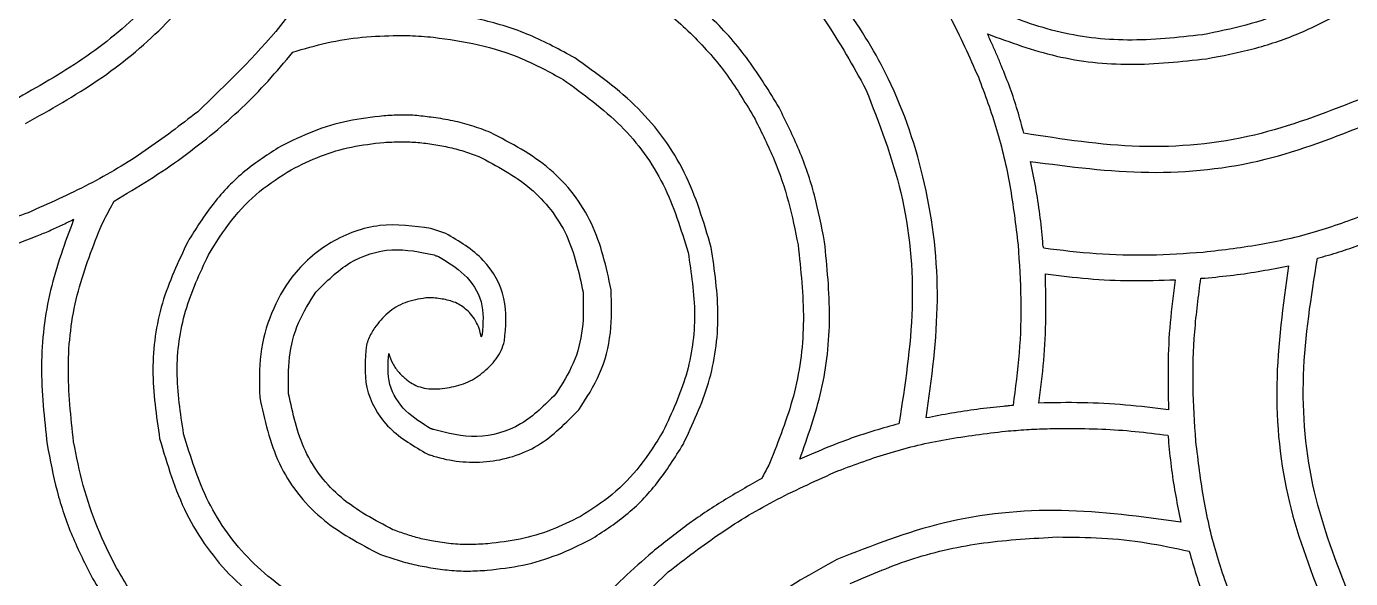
# Model space of a CAD drawing. Extents: x 0 to 371, y 0 to 260.
# Drawn here: x 301.25 to 343.61, y 208.47 to 226.11 of the extents above; entities that cross this region are included whole.
import ezdxf

# ---------------------------------------------------------------- set-up
doc = ezdxf.new("R2010")
doc.units = 0
doc.layers.add('Layer_1', color=7, linetype='CONTINUOUS')

msp = doc.modelspace()

# ---------------------------------------------------------------- linework, layer by layer
at = {"layer": 'Layer_1', "color": 7}
for points in [[(313.133842, 225.828282)], [(302.762916, 219.948021)], [(333.851457, 218.201874)], [(341.629784, 218.466457)], [(334.568716, 213.265225)], [(334.231796, 209.793085)]]:
    msp.add_lwpolyline(points, close=True, dxfattribs=at)
for points in [[(314.669166, 219.498435), (314.192704, 219.657082)], [(338.825307, 218.069582), (338.957598, 218.069582)], [(314.272291, 217.434479), (314.03406, 217.434479)], [(314.192704, 214.524062), (314.404583, 214.524062)]]:
    msp.add_lwpolyline(points, dxfattribs=at)
for points, knots in [([(313.108019, 233.600417), (312.625987, 232.239917), (311.69286, 229.606228), (309.557331, 226.087252), (307.655116, 224.26987), (306.731666, 223.387604)], [0, 0, 0, 0, 4.325799, 8.373985, 12.193381, 12.193381, 12.193381, 12.193381]), ([(330.041352, 213.598021), (330.212771, 214.850936), (330.554007, 217.345045), (330.125914, 221.052889), (329.05342, 224.240229), (327.493831, 226.781628), (325.815585, 228.859867), (324.466878, 229.994435), (323.797291, 230.557709)], [0, 0, 0, 0, 3.7816, 7.527821, 11.082406, 13.779212, 16.436118, 19.055731, 19.055731, 19.055731, 19.055731]), ([(346.683749, 230.504999), (346.326274, 230.066431), (345.61654, 229.195696), (344.32887, 228.102589), (342.99173, 227.235187), (341.625676, 226.58986), (340.275762, 226.12741), (339.34429, 225.941429), (338.878541, 225.848435)], [0, 0, 0, 0, 1.694337, 3.363945, 5.041935, 6.462936, 7.88643, 9.310003, 9.310003, 9.310003, 9.310003]), ([(323.320829, 229.923122), (323.961962, 229.385857), (325.251484, 228.305248), (326.873431, 226.334913), (327.696444, 224.848581), (328.109682, 224.102288)], [0, 0, 0, 0, 2.506225, 5.040814, 7.596815, 7.596815, 7.596815, 7.596815]), ([(328.480204, 229.923122), (328.905761, 229.370361), (329.76026, 228.26044), (330.840909, 226.439489), (331.417823, 225.148369), (331.707909, 224.499163)], [0, 0, 0, 0, 2.091605, 4.199856, 6.332056, 6.332056, 6.332056, 6.332056]), ([(314.219057, 229.499376), (315.067834, 229.394059), (316.757299, 229.184429), (319.156654, 228.300007), (321.102451, 227.144187), (322.58883, 225.855694), (323.70972, 224.590475), (324.279444, 223.629577), (324.564159, 223.149376)], [0, 0, 0, 0, 2.558851, 5.093313, 7.607168, 9.305846, 10.979137, 12.650708, 12.650708, 12.650708, 12.650708]), ([(306.678432, 228.546979), (306.141307, 227.90749), (305.060828, 226.621095), (303.085405, 225.007574), (301.603225, 224.176303), (300.857599, 223.758124)], [0, 0, 0, 0, 2.50184, 5.032695, 7.594725, 7.594725, 7.594725, 7.594725]), ([(301.228121, 223.017084), (302.015663, 223.456064), (303.578968, 224.327458), (305.6508, 226.025691), (306.780407, 227.37558), (307.33989, 228.044167)], [0, 0, 0, 0, 2.70185, 5.363292, 7.975068, 7.975068, 7.975068, 7.975068]), ([(325.331557, 223.519896), (325.020251, 224.032485), (324.398758, 225.055823), (323.205553, 226.418378), (322.278915, 227.183469), (321.812916, 227.568227)], [0, 0, 0, 0, 1.796933, 3.587416, 5.398731, 5.398731, 5.398731, 5.398731]), ([(338.878541, 225.848435), (338.080332, 225.76125), (336.515171, 225.590294), (334.176653, 225.865928), (332.754601, 226.420785), (332.052079, 226.694896)], [0, 0, 0, 0, 2.404861, 4.715548, 6.971613, 6.971613, 6.971613, 6.971613]), ([(318.79656, 225.107396), (318.324064, 225.365131), (317.377969, 225.881204), (315.823825, 226.366823), (314.754502, 226.514841), (314.219057, 226.588959)], [0, 0, 0, 0, 1.611897, 3.227553, 4.847955, 4.847955, 4.847955, 4.847955]), ([(339.010832, 225.08104), (339.509192, 225.176148), (340.50345, 225.365895), (341.947979, 225.847949), (342.847354, 226.306874), (343.296871, 226.536249)], [0, 0, 0, 0, 1.521204, 3.034896, 4.547432, 4.547432, 4.547432, 4.547432]), ([(309.774374, 225.292913), (310.136828, 225.400127), (310.8638, 225.615166), (311.992542, 225.792642), (312.753138, 225.816393), (313.133842, 225.828282)], [0, 0, 0, 0, 1.133157, 2.272774, 3.414828, 3.414828, 3.414828, 3.414828]), ([(313.133842, 225.828282), (313.260727, 225.826966), (313.514367, 225.824335), (313.894163, 225.804585), (314.146327, 225.780757), (314.272291, 225.768854)], [0, 0, 0, 0, 0.380653, 0.760913, 1.140463, 1.140463, 1.140463, 1.140463]), ([(332.448954, 224.842812), (332.403026, 224.957795), (332.310602, 225.189184), (332.157403, 225.531845), (332.052162, 225.760232), (331.999374, 225.87479)], [0, 0, 0, 0, 0.371412, 0.747419, 1.125837, 1.125837, 1.125837, 1.125837]), ([(331.999374, 225.87479), (332.72644, 225.60951), (334.196813, 225.073024), (336.592903, 224.817985), (338.194739, 224.992254), (339.010832, 225.08104)], [0, 0, 0, 0, 2.315932, 4.683594, 7.142714, 7.142714, 7.142714, 7.142714]), ([(314.272291, 225.768854), (314.755423, 225.703585), (315.723051, 225.572864), (317.130289, 225.121121), (317.993188, 224.653934), (318.426038, 224.419582)], [0, 0, 0, 0, 1.460967, 2.926054, 4.400678, 4.400678, 4.400678, 4.400678]), ([(307.260833, 222.726146), (307.558298, 222.983005), (308.159044, 223.501744), (308.996605, 224.362725), (309.513985, 224.981496), (309.774374, 225.292913)], [0, 0, 0, 0, 1.178672, 2.380383, 3.597987, 3.597987, 3.597987, 3.597987]), ([(323.162185, 219.048334), (322.920116, 219.865452), (322.437777, 221.493616), (320.897761, 223.610291), (319.503048, 224.604023), (318.79656, 225.107396)], [0, 0, 0, 0, 2.544261, 5.069616, 7.661989, 7.661989, 7.661989, 7.661989]), ([(333.163117, 222.69979), (333.098017, 222.944499), (332.968383, 223.431784), (332.730205, 224.147505), (332.542516, 224.611509), (332.448954, 224.842812)], [0, 0, 0, 0, 0.759559, 1.512497, 2.260911, 2.260911, 2.260911, 2.260911]), ([(318.426038, 224.419582), (319.067767, 223.955911), (320.335177, 223.040164), (321.741372, 221.112751), (322.194228, 219.631765), (322.42114, 218.889687)], [0, 0, 0, 0, 2.366487, 4.673791, 6.990992, 6.990992, 6.990992, 6.990992]), ([(328.109682, 224.102288), (328.532466, 223.016633), (329.404334, 220.777791), (329.739195, 217.095642), (329.358909, 214.643788), (329.168015, 213.413019)], [0, 0, 0, 0, 3.483767, 7.18423, 10.91404, 10.91404, 10.91404, 10.91404]), ([(331.707909, 224.499163), (331.91368, 223.944683), (332.333192, 222.814241), (332.751859, 221.010514), (332.901631, 219.764346), (332.978121, 219.127916)], [0, 0, 0, 0, 1.773057, 3.614801, 5.537177, 5.537177, 5.537177, 5.537177]), ([(343.85239, 223.758124), (342.762786, 223.335439), (340.521316, 222.465915), (336.839998, 222.128113), (334.391973, 222.508729), (333.163117, 222.69979)], [0, 0, 0, 0, 3.49491, 7.189524, 10.913492, 10.913492, 10.913492, 10.913492]), ([(306.731666, 223.387604), (306.180823, 222.962192), (305.074828, 222.10804), (303.256102, 221.022576), (301.961203, 220.449239), (301.307708, 220.159894)], [0, 0, 0, 0, 2.086879, 4.19008, 6.332929, 6.332929, 6.332929, 6.332929]), ([(312.684791, 223.255312), (312.300929, 223.211589), (311.534788, 223.124324), (310.419271, 222.78723), (309.725735, 222.447263), (309.377499, 222.27656)], [0, 0, 0, 0, 1.157449, 2.310129, 3.4726, 3.4726, 3.4726, 3.4726]), ([(314.272291, 223.202602), (314.096187, 223.225446), (313.745008, 223.271001), (313.21354, 223.292614), (312.86108, 223.267749), (312.684791, 223.255312)], [0, 0, 0, 0, 0.532637, 1.062163, 1.592043, 1.592043, 1.592043, 1.592043]), ([(326.786765, 219.233852), (326.690003, 219.732405), (326.496915, 220.727263), (326.00501, 222.167124), (325.555641, 223.069777), (325.331557, 223.519896)], [0, 0, 0, 0, 1.522447, 3.038028, 4.545521, 4.545521, 4.545521, 4.545521]), ([(316.097493, 222.726146), (315.901765, 222.800248), (315.50995, 222.94859), (314.898331, 223.10803), (314.481655, 223.170975), (314.272291, 223.202602)], [0, 0, 0, 0, 0.627584, 1.256319, 1.891281, 1.891281, 1.891281, 1.891281]), ([(324.564159, 223.149376), (324.777296, 222.721988), (325.201533, 221.871297), (325.660001, 220.518664), (325.846877, 219.591483), (325.94031, 219.127916)], [0, 0, 0, 0, 1.431692, 2.849702, 4.267567, 4.267567, 4.267567, 4.267567]), ([(333.374996, 221.800104), (334.632279, 221.633591), (337.129716, 221.302835), (340.858947, 221.690005), (343.123653, 222.583428), (344.222912, 223.017084)], [0, 0, 0, 0, 3.798617, 7.545486, 11.079561, 11.079561, 11.079561, 11.079561]), ([(304.058951, 220.530414), (304.433744, 220.75402), (305.179305, 221.198832), (306.255544, 221.922613), (306.926866, 222.459204), (307.260833, 222.726146)], [0, 0, 0, 0, 1.309253, 2.604451, 3.886635, 3.886635, 3.886635, 3.886635]), ([(309.72114, 221.535521), (310.032147, 221.688699), (310.650912, 221.993455), (311.651963, 222.289305), (312.338779, 222.368802), (312.684791, 222.408852)], [0, 0, 0, 0, 1.038913, 2.066971, 3.11074, 3.11074, 3.11074, 3.11074]), ([(312.684791, 222.408852), (312.858471, 222.415774), (313.201875, 222.429459), (313.715203, 222.419749), (314.051437, 222.376958), (314.219057, 222.355626)], [0, 0, 0, 0, 0.521478, 1.031082, 1.537678, 1.537678, 1.537678, 1.537678]), ([(319.960833, 217.699062), (319.802387, 218.423575), (319.487086, 219.86533), (318.079522, 221.689985), (316.763406, 222.378021), (316.097493, 222.726146)], [0, 0, 0, 0, 2.206895, 4.391642, 6.629176, 6.629176, 6.629176, 6.629176]), ([(309.377499, 222.27656), (308.989117, 222.027765), (308.198497, 221.521299), (307.194304, 220.478147), (306.677292, 219.653864), (306.413849, 219.233852)], [0, 0, 0, 0, 1.380481, 2.810206, 4.295602, 4.295602, 4.295602, 4.295602]), ([(314.219057, 222.355626), (314.39303, 222.325806), (314.73788, 222.266696), (315.242686, 222.13448), (315.566595, 222.017074), (315.727499, 221.958751)], [0, 0, 0, 0, 0.529395, 1.049366, 1.562642, 1.562642, 1.562642, 1.562642]), ([(315.727499, 221.958751), (316.303584, 221.655824), (317.440452, 221.058018), (318.663023, 219.487792), (318.92825, 218.243472), (319.061143, 217.619997)], [0, 0, 0, 0, 1.939237, 3.826963, 5.722685, 5.722685, 5.722685, 5.722685]), ([(333.771871, 219.233852), (333.741901, 219.524498), (333.682203, 220.103445), (333.551403, 220.960198), (333.433411, 221.52198), (333.374996, 221.800104)], [0, 0, 0, 0, 0.876497, 1.745927, 2.598393, 2.598393, 2.598393, 2.598393]), ([(307.075307, 218.810622), (307.310677, 219.188415), (307.771931, 219.928776), (308.668206, 220.864138), (309.374972, 221.314793), (309.72114, 221.535521)], [0, 0, 0, 0, 1.333601, 2.613455, 3.8421, 3.8421, 3.8421, 3.8421]), ([(303.609371, 219.657082), (303.655346, 219.75447), (303.748048, 219.950841), (303.901066, 220.240463), (304.006177, 220.433496), (304.058951, 220.530414)], [0, 0, 0, 0, 0.323045, 0.651378, 0.982453, 0.982453, 0.982453, 0.982453]), ([(301.307708, 220.159894), (300.753227, 219.954123), (299.622784, 219.534612), (297.819054, 219.115948), (296.572886, 218.966177), (295.936455, 218.889687)], [0, 0, 0, 0, 1.773058, 3.614803, 5.537181, 5.537181, 5.537181, 5.537181]), ([(299.561035, 218.731041), (299.794751, 218.795756), (300.257836, 218.923984), (300.935399, 219.160549), (301.512828, 219.381007), (301.995307, 219.583219), (302.383053, 219.760816), (302.637107, 219.886019), (302.762916, 219.948021)], [0, 0, 0, 0, 0.727345, 1.44116, 2.151888, 2.58143, 3.010336, 3.431095, 3.431095, 3.431095, 3.431095]), ([(302.762916, 219.948021), (302.487246, 219.201375), (301.929738, 217.691376), (301.641391, 215.232322), (301.823399, 213.587689), (301.915932, 212.75156)], [0, 0, 0, 0, 2.382424, 4.818163, 7.337127, 7.337127, 7.337127, 7.337127]), ([(344.249265, 220.159894), (343.701116, 219.953927), (342.579996, 219.532666), (340.784453, 219.115636), (339.540951, 218.96615), (338.904893, 218.889687)], [0, 0, 0, 0, 1.755379, 3.59025, 5.511548, 5.511548, 5.511548, 5.511548]), ([(342.555826, 218.704685), (342.789542, 218.769401), (343.252628, 218.897628), (343.93019, 219.134194), (344.507619, 219.354652), (344.990098, 219.556864), (345.377844, 219.734461), (345.631898, 219.859664), (345.757707, 219.921666)], [0, 0, 0, 0, 0.727345, 1.44116, 2.151888, 2.58143, 3.010336, 3.431095, 3.431095, 3.431095, 3.431095]), ([(302.762916, 212.830626), (302.675731, 213.628834), (302.504774, 215.193993), (302.780404, 217.53251), (303.335261, 218.954561), (303.609371, 219.657082)], [0, 0, 0, 0, 2.40486, 4.715544, 6.971607, 6.971607, 6.971607, 6.971607]), ([(314.192704, 219.657082), (313.647139, 219.73136), (312.549999, 219.880734), (310.940386, 219.289288), (309.749158, 218.242246), (309.048429, 216.954937), (308.678123, 215.636714), (308.703289, 214.722632), (308.716041, 214.259479)], [0, 0, 0, 0, 1.63115, 3.280269, 4.958383, 6.282116, 7.628678, 9.011746, 9.011746, 9.011746, 9.011746]), ([(316.547602, 216.058852), (316.587747, 216.516856), (316.669022, 217.444085), (315.930142, 218.757845), (315.0979, 219.246633), (314.669166, 219.498435)], [0, 0, 0, 0, 1.356337, 2.745906, 4.222352, 4.222352, 4.222352, 4.222352]), ([(306.413849, 219.233852), (306.110087, 218.589932), (305.498819, 217.294154), (305.197351, 215.109351), (305.407697, 213.666719), (305.514159, 212.936562)], [0, 0, 0, 0, 2.127754, 4.281735, 6.489169, 6.489169, 6.489169, 6.489169]), ([(322.262496, 212.75156), (322.566257, 213.395435), (323.177506, 214.691085), (323.478997, 216.875717), (323.26865, 218.318222), (323.162185, 219.048334)], [0, 0, 0, 0, 2.12763, 4.281366, 6.488666, 6.488666, 6.488666, 6.488666]), ([(325.94031, 219.127916), (326.027464, 218.329703), (326.19836, 216.764524), (325.922391, 214.426026), (325.367469, 213.00398), (325.093326, 212.301459)], [0, 0, 0, 0, 2.40485, 4.715566, 6.971673, 6.971673, 6.971673, 6.971673]), ([(325.993015, 212.275104), (326.251109, 213.002018), (326.772363, 214.470116), (327.029075, 216.844115), (326.868284, 218.429891), (326.786765, 219.233852)], [0, 0, 0, 0, 2.3088, 4.662928, 7.08374, 7.08374, 7.08374, 7.08374]), ([(332.978121, 219.127916), (333.016955, 218.549455), (333.094066, 217.400824), (333.042791, 215.681939), (332.893636, 214.555139), (332.819477, 213.994896)], [0, 0, 0, 0, 1.738717, 3.452514, 5.147216, 5.147216, 5.147216, 5.147216]), ([(333.798223, 219.021979), (333.79115, 219.045995), (333.777743, 219.091516), (333.771752, 219.163135), (333.77183, 219.20967), (333.771871, 219.233852)], [0, 0, 0, 0, 0.074913, 0.141994, 0.214569, 0.214569, 0.214569, 0.214569]), ([(338.904893, 218.889687), (338.332609, 218.850819), (337.192498, 218.773385), (335.483454, 218.820339), (334.358304, 218.954965), (333.798223, 219.021979)], [0, 0, 0, 0, 1.7202, 3.426996, 5.118723, 5.118723, 5.118723, 5.118723]), ([(306.281557, 213.095209), (306.180351, 213.755572), (305.980199, 215.061547), (306.252086, 217.044251), (306.801724, 218.223599), (307.075307, 218.810622)], [0, 0, 0, 0, 1.998047, 3.951459, 5.887385, 5.887385, 5.887385, 5.887385]), ([(310.51489, 217.619997), (310.853342, 217.962287), (311.525057, 218.64162), (312.934772, 219.09321), (313.849375, 218.903708), (314.298644, 218.810622)], [0, 0, 0, 0, 1.431651, 2.841352, 4.20238, 4.20238, 4.20238, 4.20238]), ([(314.298644, 218.810622), (314.309773, 218.803349), (314.334441, 218.787229), (314.382034, 218.77807), (314.413873, 218.764609), (314.430935, 218.757396)], [0, 0, 0, 0, 0.039542, 0.087642, 0.143182, 0.143182, 0.143182, 0.143182]), ([(314.430935, 218.757396), (314.721956, 218.585292), (315.307278, 218.239146), (315.916109, 217.325823), (315.860794, 216.624002), (315.832909, 216.270209)], [0, 0, 0, 0, 1.01099, 2.033379, 3.072703, 3.072703, 3.072703, 3.072703]), ([(322.42114, 218.889687), (322.52235, 218.229369), (322.722502, 216.923521), (322.450592, 214.940988), (321.900973, 213.761768), (321.62739, 213.174791)], [0, 0, 0, 0, 1.997914, 3.95108, 5.886882, 5.886882, 5.886882, 5.886882]), ([(343.587807, 207.883124), (343.15978, 208.985812), (342.278472, 211.256248), (341.958277, 214.986343), (342.356261, 217.462864), (342.555826, 218.704685)], [0, 0, 0, 0, 3.536436, 7.281531, 11.048228, 11.048228, 11.048228, 11.048228]), ([(333.639579, 214.074477), (333.69974, 214.526536), (333.820491, 215.433876), (333.882779, 216.813929), (333.861938, 217.737434), (333.851457, 218.201874)], [0, 0, 0, 0, 1.367649, 2.745051, 4.138584, 4.138584, 4.138584, 4.138584]), ([(333.851457, 218.201874), (334.305913, 218.147259), (335.220461, 218.037353), (336.608547, 217.968928), (337.53848, 218.00085), (338.005204, 218.016872)], [0, 0, 0, 0, 1.37299, 2.763008, 4.163574, 4.163574, 4.163574, 4.163574]), ([(338.957598, 218.069582), (339.26328, 218.099423), (339.868367, 218.158493), (340.760409, 218.289548), (341.342498, 218.407997), (341.629784, 218.466457)], [0, 0, 0, 0, 0.921337, 1.823759, 2.70317, 2.70317, 2.70317, 2.70317]), ([(341.629784, 218.466457), (341.45464, 217.203924), (341.105557, 214.687539), (341.481379, 210.9114), (342.38169, 208.608463), (342.820409, 207.486249)], [0, 0, 0, 0, 3.817522, 7.608798, 11.212198, 11.212198, 11.212198, 11.212198]), ([(338.005204, 218.016872), (337.945028, 217.562488), (337.823986, 216.648512), (337.7621, 215.259496), (337.782892, 214.329365), (337.793326, 213.862604)], [0, 0, 0, 0, 1.374568, 2.764892, 4.165391, 4.165391, 4.165391, 4.165391]), ([(338.666662, 212.857497), (338.627888, 213.440839), (338.550501, 214.605078), (338.6021, 216.35019), (338.751179, 217.49857), (338.825307, 218.069582)], [0, 0, 0, 0, 1.753317, 3.499288, 5.226039, 5.226039, 5.226039, 5.226039]), ([(309.642083, 214.365416), (309.632621, 214.757315), (309.613965, 215.530066), (309.90273, 216.663422), (310.311716, 217.302512), (310.51489, 217.619997)], [0, 0, 0, 0, 1.173336, 2.313594, 3.439246, 3.439246, 3.439246, 3.439246]), ([(314.03406, 217.434479), (313.807819, 217.397717), (313.368117, 217.326269), (312.788277, 216.983949), (312.523948, 216.648065), (312.393326, 216.482082)], [0, 0, 0, 0, 0.683743, 1.328862, 1.9591, 1.9591, 1.9591, 1.9591]), ([(315.462916, 216.931668), (315.355803, 217.032504), (315.141217, 217.234516), (314.715105, 217.387308), (314.420998, 217.418638), (314.272291, 217.434479)], [0, 0, 0, 0, 0.437287, 0.876048, 1.324793, 1.324793, 1.324793, 1.324793]), ([(319.061143, 217.619997), (319.070572, 217.228092), (319.089162, 216.455309), (318.800066, 215.321992), (318.391014, 214.682902), (318.187807, 214.365416)], [0, 0, 0, 0, 1.173339, 2.313662, 3.439382, 3.439382, 3.439382, 3.439382]), ([(318.928852, 213.862604), (319.170889, 214.236365), (319.657784, 214.988243), (319.999688, 216.325976), (319.973904, 217.237155), (319.960833, 217.699062)], [0, 0, 0, 0, 1.329611, 2.674723, 4.057669, 4.057669, 4.057669, 4.057669]), ([(315.806557, 216.191144), (315.785285, 216.279361), (315.742529, 216.456679), (315.63153, 216.711194), (315.519318, 216.857918), (315.462916, 216.931668)], [0, 0, 0, 0, 0.272093, 0.546908, 0.824643, 0.824643, 0.824643, 0.824643]), ([(312.393326, 216.482082), (312.357736, 216.424847), (312.284807, 216.307564), (312.194262, 216.122059), (312.150261, 215.990769), (312.128743, 215.92656)], [0, 0, 0, 0, 0.202151, 0.414237, 0.617239, 0.617239, 0.617239, 0.617239]), ([(315.832909, 216.270209), (315.831175, 216.261217), (315.827582, 216.242587), (315.811885, 216.218766), (315.808291, 216.200136), (315.806557, 216.191144)], [0, 0, 0, 0, 0.027249, 0.056458, 0.083706, 0.083706, 0.083706, 0.083706]), ([(316.07114, 215.238747), (316.144698, 215.318944), (316.28921, 215.476499), (316.453923, 215.75475), (316.51623, 215.957012), (316.547602, 216.058852)], [0, 0, 0, 0, 0.326005, 0.64047, 0.959377, 0.959377, 0.959377, 0.959377]), ([(312.128743, 215.92656), (312.088637, 215.468547), (312.007439, 214.541258), (312.746636, 213.227584), (313.578942, 212.738784), (314.007708, 212.486977)], [0, 0, 0, 0, 1.356338, 2.74603, 4.222587, 4.222587, 4.222587, 4.222587]), ([(314.192704, 213.254372), (313.912302, 213.424456), (313.34974, 213.765691), (312.772513, 214.64955), (312.819724, 215.323495), (312.843435, 215.661977)], [0, 0, 0, 0, 0.980321, 1.966785, 2.962129, 2.962129, 2.962129, 2.962129]), ([(312.843435, 215.661977), (312.880235, 215.55081), (312.953869, 215.328368), (313.165165, 215.044437), (313.338973, 214.891145), (313.425307, 214.815001)], [0, 0, 0, 0, 0.349446, 0.699229, 1.044456, 1.044456, 1.044456, 1.044456]), ([(314.404583, 214.524062), (314.609044, 214.547252), (315.019465, 214.593802), (315.604469, 214.829639), (315.916, 215.102743), (316.07114, 215.238747)], [0, 0, 0, 0, 0.616157, 1.236827, 1.852533, 1.852533, 1.852533, 1.852533]), ([(313.425307, 214.815001), (313.499072, 214.760225), (313.646553, 214.650709), (313.913565, 214.559994), (314.09845, 214.536195), (314.192704, 214.524062)], [0, 0, 0, 0, 0.27424, 0.548293, 0.833305, 0.833305, 0.833305, 0.833305]), ([(312.975727, 210.026146), (312.399634, 210.329115), (311.262714, 210.927026), (310.040228, 212.497484), (309.774983, 213.741903), (309.642083, 214.365416)], [0, 0, 0, 0, 1.939307, 3.82723, 5.723081, 5.723081, 5.723081, 5.723081]), ([(318.187807, 214.365416), (317.837839, 214.010768), (317.144131, 213.307786), (315.66968, 212.875117), (314.733232, 213.111264), (314.272291, 213.227501)], [0, 0, 0, 0, 1.479952, 2.933565, 4.342656, 4.342656, 4.342656, 4.342656]), ([(308.716041, 214.259479), (308.874447, 213.534975), (309.18966, 212.093276), (310.596938, 210.268532), (311.912973, 209.580514), (312.578852, 209.232396)], [0, 0, 0, 0, 2.206856, 4.391447, 6.628865, 6.628865, 6.628865, 6.628865]), ([(332.501659, 213.968541), (332.222127, 213.938746), (331.66759, 213.87964), (330.847351, 213.752591), (330.308556, 213.649264), (330.041352, 213.598021)], [0, 0, 0, 0, 0.843254, 1.672854, 2.489053, 2.489053, 2.489053, 2.489053]), ([(332.819477, 213.994896), (332.784112, 213.99326), (332.713181, 213.989978), (332.607954, 213.973458), (332.537023, 213.970177), (332.501659, 213.968541)], [0, 0, 0, 0, 0.106136, 0.212879, 0.319015, 0.319015, 0.319015, 0.319015]), ([(337.793326, 213.862604), (337.33491, 213.917238), (336.418178, 214.026493), (335.030756, 214.101191), (334.104409, 214.083403), (333.639579, 214.074477)], [0, 0, 0, 0, 1.384798, 2.769295, 4.163726, 4.163726, 4.163726, 4.163726]), ([(314.007708, 212.486977), (314.036011, 212.470956), (314.092806, 212.438807), (314.183737, 212.409196), (314.784005, 212.216142), (315.978236, 212.082128), (317.696471, 212.603906), (318.515489, 213.440414), (318.928852, 213.862604)], [0, 0, 0, 0, 0.097318, 0.195289, 0.285792, 1.990622, 3.707493, 5.456984, 5.456984, 5.456984, 5.456984]), ([(310.276659, 207.56583), (309.634298, 208.024859), (308.362418, 208.933739), (306.961778, 210.867533), (306.508647, 212.351506), (306.281557, 213.095209)], [0, 0, 0, 0, 2.359034, 4.670901, 6.993496, 6.993496, 6.993496, 6.993496]), ([(314.272291, 213.227501), (314.263251, 213.229277), (314.244468, 213.232969), (314.220527, 213.248904), (314.201744, 213.252595), (314.192704, 213.254372)], [0, 0, 0, 0, 0.027413, 0.056957, 0.08437, 0.08437, 0.08437, 0.08437]), ([(321.62739, 213.174791), (321.392013, 212.796961), (320.930733, 212.056507), (320.034538, 211.120899), (319.327732, 210.670144), (318.981557, 210.449376)], [0, 0, 0, 0, 1.333712, 2.613745, 3.842465, 3.842465, 3.842465, 3.842465]), ([(329.168015, 213.413019), (328.90843, 213.341109), (328.396075, 213.199178), (327.64456, 212.954815), (327.159607, 212.765757), (326.919057, 212.671979)], [0, 0, 0, 0, 0.808048, 1.594884, 2.369315, 2.369315, 2.369315, 2.369315]), ([(327.209993, 211.904584), (327.764474, 212.110354), (328.894916, 212.529866), (330.698646, 212.94853), (331.944814, 213.098301), (332.581246, 213.174791)], [0, 0, 0, 0, 1.773058, 3.614803, 5.537181, 5.537181, 5.537181, 5.537181]), ([(332.581246, 213.174791), (332.802671, 213.192628), (333.244629, 213.22823), (333.907503, 213.258147), (334.348726, 213.26287), (334.568716, 213.265225)], [0, 0, 0, 0, 0.666396, 1.330106, 1.990086, 1.990086, 1.990086, 1.990086]), ([(334.568716, 213.265225), (334.931683, 213.260827), (335.651679, 213.252102), (336.719471, 213.178104), (337.420276, 213.087381), (337.766973, 213.042499)], [0, 0, 0, 0, 1.088855, 2.1599, 3.208526, 3.208526, 3.208526, 3.208526]), ([(301.915932, 212.75156), (302.011044, 212.253158), (302.200806, 211.258778), (302.682813, 209.814061), (303.141762, 208.914562), (303.37114, 208.465001)], [0, 0, 0, 0, 1.521336, 3.035266, 4.547924, 4.547924, 4.547924, 4.547924]), ([(307.419477, 205.025418), (306.980909, 205.382893), (306.110174, 206.092625), (305.017065, 207.380293), (304.149662, 208.717432), (303.504336, 210.083487), (303.04189, 211.433404), (302.855909, 212.364877), (302.762916, 212.830626)], [0, 0, 0, 0, 1.694336, 3.363943, 5.041933, 6.462935, 7.88643, 9.310004, 9.310004, 9.310004, 9.310004]), ([(305.514159, 212.936562), (305.756229, 212.119445), (306.238568, 210.491281), (307.778584, 208.374606), (309.173296, 207.380874), (309.879784, 206.877501)], [0, 0, 0, 0, 2.544261, 5.069616, 7.661989, 7.661989, 7.661989, 7.661989]), ([(319.299374, 209.708852), (319.687719, 209.957642), (320.478243, 210.464085), (321.482177, 211.507318), (321.999093, 212.331556), (322.262496, 212.75156)], [0, 0, 0, 0, 1.380368, 2.809915, 4.295235, 4.295235, 4.295235, 4.295235]), ([(326.919057, 212.671979), (326.813514, 212.627971), (326.604094, 212.54065), (326.294753, 212.409839), (326.0925, 212.319527), (325.993015, 212.275104)], [0, 0, 0, 0, 0.343054, 0.680691, 1.007541, 1.007541, 1.007541, 1.007541]), ([(337.766973, 213.042499), (337.77408, 213.016191), (337.788134, 212.964167), (337.793179, 212.883733), (337.793277, 212.830724), (337.793326, 212.804271)], [0, 0, 0, 0, 0.081549, 0.161265, 0.240673, 0.240673, 0.240673, 0.240673]), ([(337.793326, 212.804271), (337.823185, 212.515884), (337.882463, 211.943359), (338.014446, 211.095567), (338.131871, 210.540229), (338.190201, 210.264374)], [0, 0, 0, 0, 0.869707, 1.726597, 2.572364, 2.572364, 2.572364, 2.572364]), ([(339.936874, 207.486249), (339.731104, 208.04073), (339.311591, 209.171171), (338.892924, 210.974899), (338.743152, 212.221066), (338.666662, 212.857497)], [0, 0, 0, 0, 1.773057, 3.614801, 5.537177, 5.537177, 5.537177, 5.537177]), ([(325.093326, 212.301459), (325.063216, 212.230343), (325.002006, 212.085773), (324.886695, 211.878879), (324.812929, 211.737551), (324.776038, 211.666872)], [0, 0, 0, 0, 0.23151, 0.470625, 0.709842, 0.709842, 0.709842, 0.709842]), ([(321.786034, 208.676874), (322.338795, 209.102431), (323.448716, 209.956931), (325.269667, 211.037583), (326.560787, 211.614498), (327.209993, 211.904584)], [0, 0, 0, 0, 2.091606, 4.199858, 6.332059, 6.332059, 6.332059, 6.332059]), ([(324.776038, 211.666872), (324.365831, 211.432484), (323.548477, 210.965456), (322.37331, 210.189578), (321.64586, 209.603644), (321.283749, 209.311977)], [0, 0, 0, 0, 1.417278, 2.823986, 4.218266, 4.218266, 4.218266, 4.218266]), ([(338.190201, 210.264374), (336.919578, 210.43942), (334.390893, 210.78778), (330.605014, 210.416214), (328.302232, 209.512657), (327.18364, 209.073749)], [0, 0, 0, 0, 3.841876, 7.645769, 11.238941, 11.238941, 11.238941, 11.238941]), ([(318.981557, 210.449376), (318.670598, 210.296233), (318.051969, 209.991567), (317.051063, 209.69599), (316.364398, 209.616573), (316.018435, 209.57656)], [0, 0, 0, 0, 1.038733, 2.066476, 3.11009, 3.11009, 3.11009, 3.11009]), ([(314.272291, 209.655626), (314.124437, 209.685433), (313.830078, 209.744776), (313.398114, 209.873209), (313.116686, 209.975108), (312.975727, 210.026146)], [0, 0, 0, 0, 0.452298, 0.900467, 1.3502, 1.3502, 1.3502, 1.3502]), ([(315.992083, 208.729584), (316.375949, 208.77334), (317.142118, 208.860674), (318.25759, 209.198084), (318.951137, 209.538117), (319.299374, 209.708852)], [0, 0, 0, 0, 1.157468, 2.310219, 3.472746, 3.472746, 3.472746, 3.472746]), ([(327.606868, 208.306354), (328.277488, 208.593397), (329.652149, 209.181787), (331.89635, 209.6652), (333.446038, 209.750058), (334.231796, 209.793085)], [0, 0, 0, 0, 2.184859, 4.478604, 6.837891, 6.837891, 6.837891, 6.837891]), ([(334.231796, 209.793085), (334.707629, 209.78883), (335.65769, 209.780334), (337.072254, 209.631457), (337.995517, 209.435706), (338.454784, 209.338332)], [0, 0, 0, 0, 1.427122, 2.849432, 4.257244, 4.257244, 4.257244, 4.257244]), ([(316.018435, 209.57656), (315.818654, 209.564162), (315.424967, 209.539729), (314.839573, 209.56485), (314.459995, 209.62559), (314.272291, 209.655626)], [0, 0, 0, 0, 0.600282, 1.182908, 1.752868, 1.752868, 1.752868, 1.752868]), ([(321.283749, 209.311977), (320.968849, 209.03761), (320.334253, 208.484696), (319.450064, 207.572816), (318.909224, 206.916033), (318.637916, 206.586562)], [0, 0, 0, 0, 1.252638, 2.524357, 3.804463, 3.804463, 3.804463, 3.804463]), ([(338.454784, 209.338332), (338.526684, 209.087288), (338.668907, 208.590702), (338.909358, 207.858896), (339.082978, 207.380449), (339.169477, 207.142084)], [0, 0, 0, 0, 0.78336, 1.549546, 2.31025, 2.31025, 2.31025, 2.31025]), ([(312.578852, 209.232396), (312.755006, 209.172635), (313.106421, 209.053417), (313.643706, 208.903645), (314.009455, 208.840702), (314.192704, 208.809166)], [0, 0, 0, 0, 0.55807, 1.113308, 1.670823, 1.670823, 1.670823, 1.670823]), ([(327.18364, 209.073749), (326.396099, 208.634769), (324.832794, 207.763375), (322.760961, 206.065142), (321.631354, 204.715253), (321.071871, 204.046666)], [0, 0, 0, 0, 2.70185, 5.363292, 7.975068, 7.975068, 7.975068, 7.975068]), ([(303.37114, 208.465001), (303.682479, 207.952443), (304.304041, 206.929161), (305.497592, 205.566927), (306.424281, 204.80191), (306.89031, 204.417186)], [0, 0, 0, 0, 1.796895, 3.587358, 5.398689, 5.398689, 5.398689, 5.398689]), ([(314.192704, 208.809166), (314.388945, 208.779135), (314.783756, 208.718717), (315.386725, 208.692698), (315.789651, 208.717249), (315.992083, 208.729584)], [0, 0, 0, 0, 0.5953, 1.19767, 1.80586, 1.80586, 1.80586, 1.80586]), ([(315.409682, 198.464061), (315.891453, 199.822876), (316.824093, 202.453345), (318.965513, 205.966937), (320.863164, 207.790187), (321.786034, 208.676874)], [0, 0, 0, 0, 4.320331, 8.363528, 12.191411, 12.191411, 12.191411, 12.191411])]:
    msp.add_open_spline(points, degree=3, knots=knots, dxfattribs=at)

doc.saveas('drawing.dxf')
